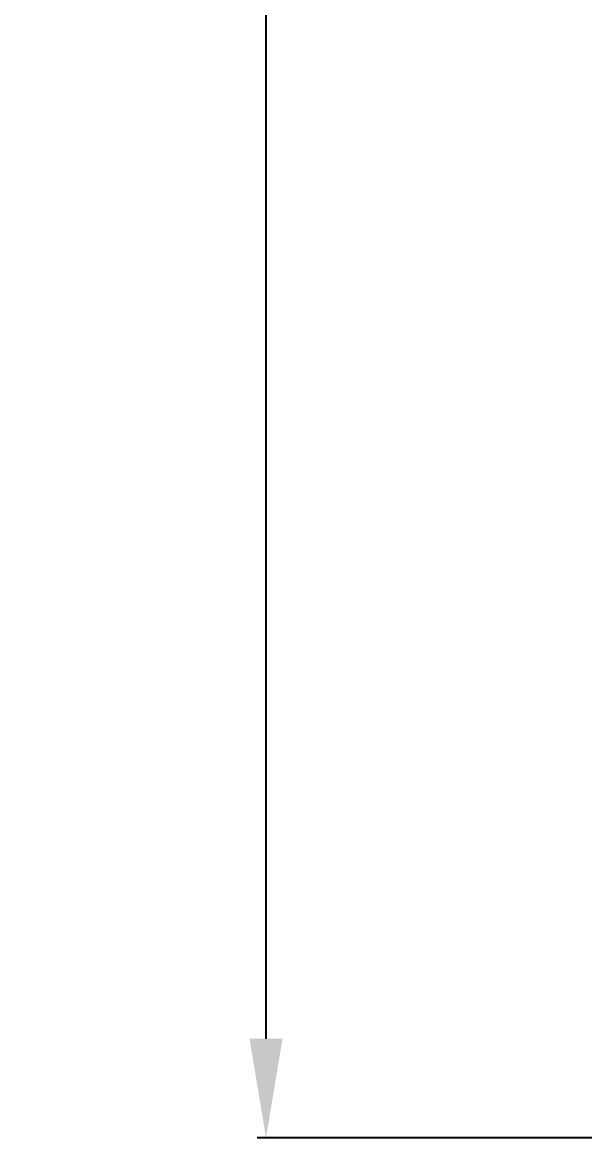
# Model space of a CAD drawing. Extents: x -12 to 108, y -5 to 75.
# Drawn here: x -11.9 to -0.54, y 0 to 22.54 of the extents above; entities that cross this region are included whole.
import ezdxf

# ---------------------------------------------------------------- set-up
doc = ezdxf.new("R2010")
doc.units = 0
doc.header["$MEASUREMENT"] = 0
doc.layers.get('Defpoints').update_dxf_attribs({"linetype": 'CONTINUOUS'})
doc.layers.add('21', color=41, linetype='CONTINUOUS')
doc.dimstyles.new('Annotative', dxfattribs={"dimtxt": 0.18, "dimasz": 0.18, "dimexe": 0.18, "dimexo": 0.0625, "dimgap": 0.09, "dimtad": 0, "dimtih": 1, "dimtoh": 1, "dimdec": 4, "dimzin": 0, "dimdsep": 46, "dimtxsty": 'Standard', "dimcen": 0.09, "dimadec": 0, "dimazin": 0, "dimtfac": 1, "dimtdec": 4, "dimtofl": 0, "dimtmove": 0, "dimatfit": 3, "dimfxl": 1, "dimtolj": 1, "dimtzin": 0, "dimarcsym": 0})

# ---------------------------------------------------------------- blocks, each defined once
blk = doc.blocks.new('*D369')
at = {"layer": '21', "color": 0, "linetype": 'Continuous', "lineweight": -2, "transparency": 16777216}
for p, q in [((-0.063, 66.091), (-7.156, 66.091)), ((-6.976, 64.091), (-6.976, 34.136)), ((-6.976, 2), (-6.976, 31.956)), ((-0.063, 0), (-7.156, 0))]:
    blk.add_line(p, q, dxfattribs=at)
at = {"layer": '21', "color": 0, "linetype": 'Continuous', "transparency": 16777216}
for points in [[(-7.31, 64.091), (-6.643, 64.091), (-6.976, 66.091)], [(-7.31, 2), (-6.643, 2), (-6.976, 0)]]:
    blk.add_solid(points, dxfattribs=at)
at = {"layer": 'Defpoints', "color": 0, "linetype": 'Continuous', "transparency": 16777216}
for p in [(0, 66.091), (0, 0), (-6.976, 0)]:
    blk.add_point(p, dxfattribs=at)
at = {"layer": '21', "color": 0, "linetype": 'Continuous', "transparency": 16777216, "insert": (-6.976, 33.045), "char_height": 2, "attachment_point": 5}
blk.add_mtext('\\A1;66.0910', dxfattribs=at)

msp = doc.modelspace()

# ---------------------------------------------------------------- dimensions: what is measured, and where the dimension line sits
at = {"layer": '21', "linetype": 'Continuous'}
dim = msp.add_linear_dim(base=(-6.97641, 0), p1=(0, 66.091), p2=(0, 0), angle=90, dimstyle='Annotative', override={"dimtxt": 2, "dimasz": 2}, dxfattribs=at)
dim.commit()
dim.dimension.update_dxf_attribs({"geometry": '*D369', "text_midpoint": (-6.97641, 33.0455)})

doc.saveas('drawing.dxf')
